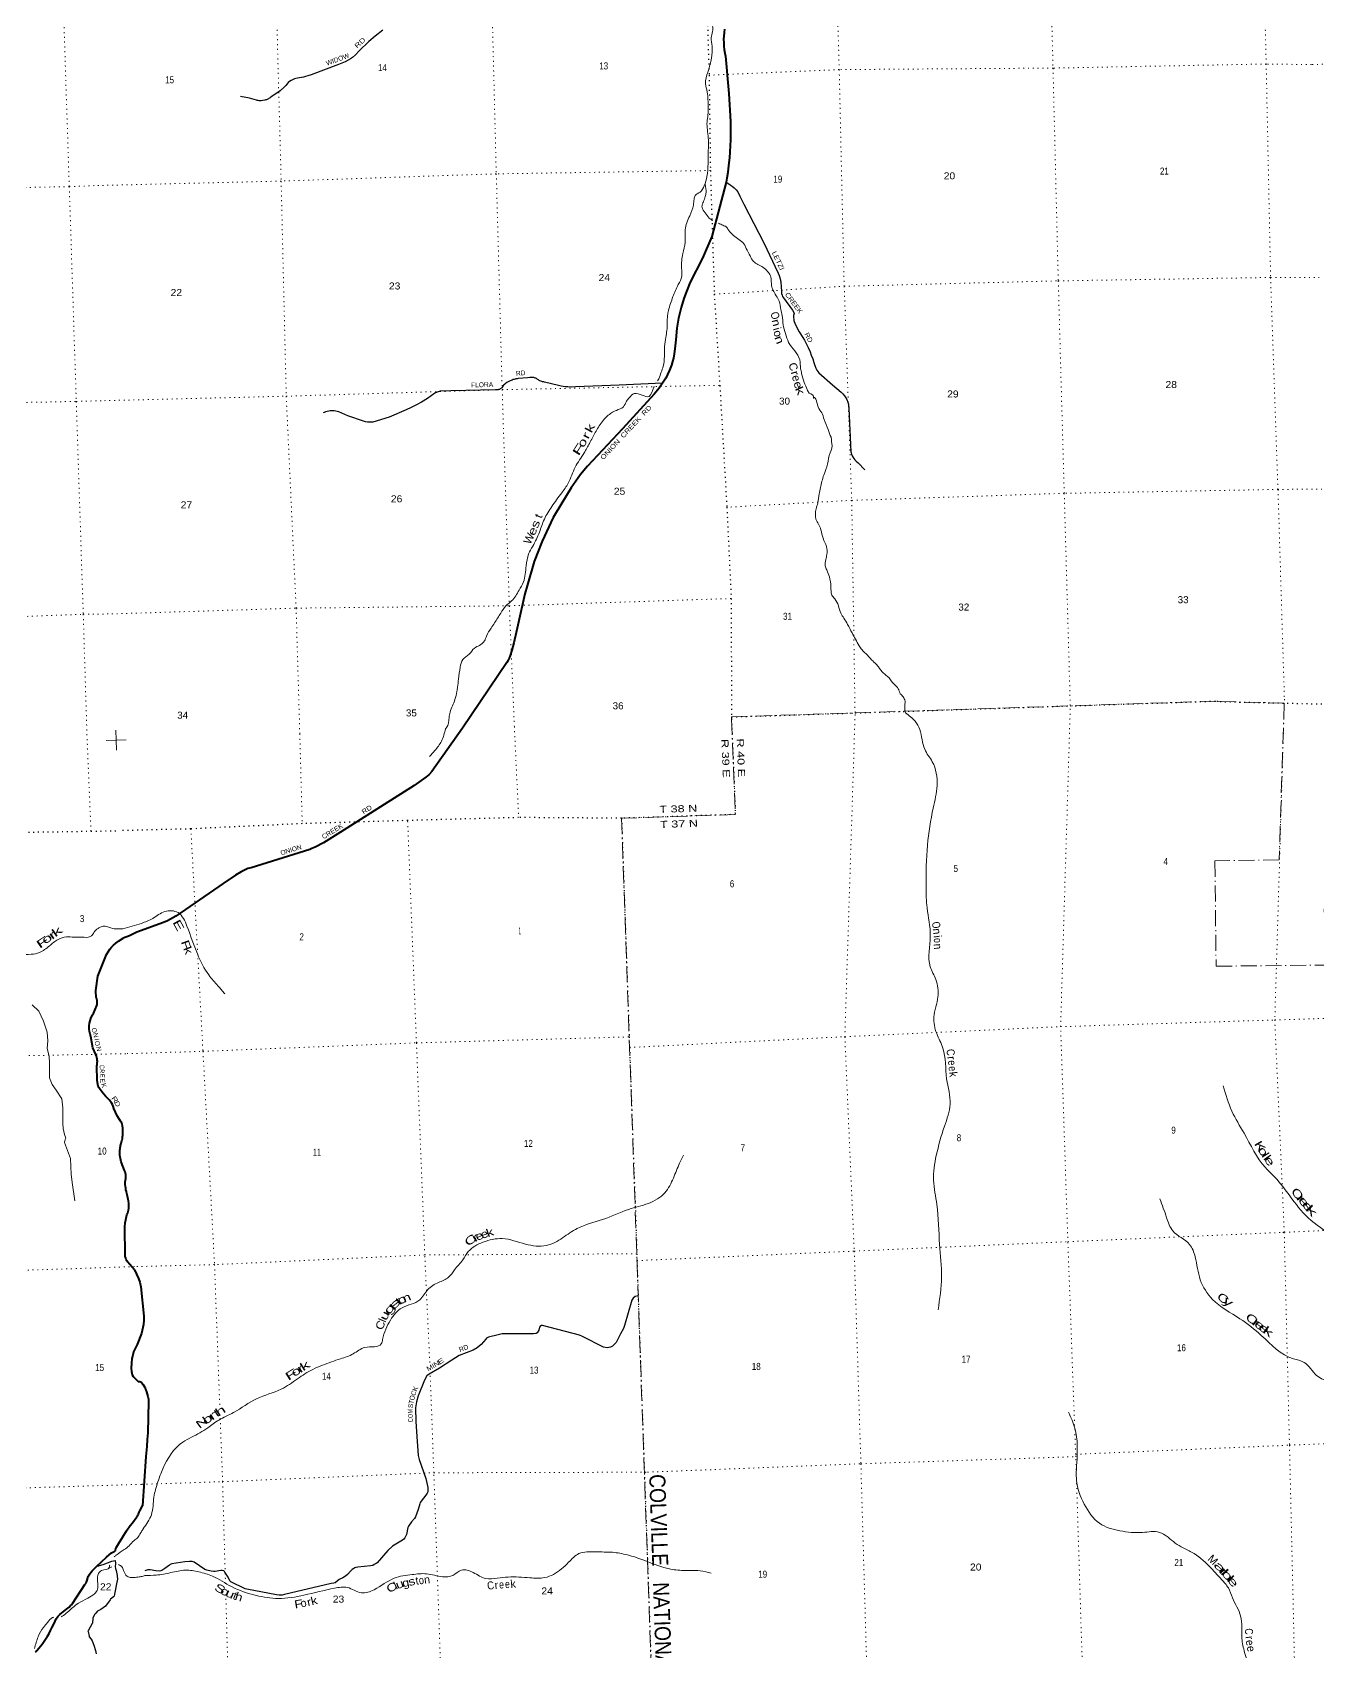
# Model space of a CAD drawing. Header units: feet. Extents: x 727543 to 978287, y 379550 to 572970.
# Drawn here: x 758929 to 791035, y 449790 to 490263 of the extents above; entities that cross this region are included whole.
import ezdxf
from ezdxf.enums import TextEntityAlignment as Align

# ---------------------------------------------------------------- set-up
doc = ezdxf.new("R2010")
doc.units = ezdxf.units.FT
doc.header["$LTSCALE"] = 80
doc.linetypes.add('DOT_DASHED', pattern=[7.7, 5, -1.2, 0.3, -1.2])
doc.linetypes.add('DOTTED', pattern=[1.5, 0.3, -1.2])
for name, color, linetype, lineweight in [('26', 7, 'Continuous', 40), ('29', 7, 'Continuous', 25), ('39', 7, 'Continuous', 13), ('4', 7, 'Continuous', 13), ('44', 7, 'DOT_DASHED', 13), ('6', 7, 'DOTTED', 25), ('7', 7, 'DOTTED', 13)]:
    doc.layers.add(name, color=color, linetype=linetype, lineweight=lineweight)
for name, color, linetype in [('27', 7, 'Continuous'), ('30', 7, 'Continuous'), ('41', 7, 'Continuous')]:
    doc.layers.add(name, color=color, linetype=linetype)

msp = doc.modelspace()

# ---------------------------------------------------------------- linework, layer by layer
at = {"layer": '26'}
for points in [[(776217.13, 490347.01), (776208.15, 490261.68), (776200.86, 490170.17), (776197.49, 490093.82), (776199.73, 489998.38), (776205.35, 489922.03), (776214.32, 489834.45), (776226.67, 489745.75), (776242.05, 489666.55), (776268.75, 489393.77), (776293.44, 489104.08), (776324.86, 488738.05), (776365.26, 488037.42), (776365.26, 487574.83), (776339.45, 487124.58), (776321.5, 486938.19), (776301.3, 486756.3), (776279.42, 486622.13), (776260, 486521.26)], [(776260, 486521.26), (775902.5, 485164.56), (775668.19, 484615.88), (775364.12, 484015.66), (775266.15, 483786.3), (775203.3, 483608.73), (775138.6, 483386.78), (775073.45, 483121.81), (775030.93, 482866.56), (775001.35, 482578.01), (774980.09, 482351.43), (774963.45, 482231.21), (774941.27, 482122.08), (774920.94, 482036.99), (774893.21, 481942.66), (774845.15, 481822.43), (774793.39, 481707.75), (774754.57, 481620.82), (774673.94, 481496.05)], [(774673.94, 481496.05), (774589.14, 481372.98), (774460.14, 481222.81), (773666.72, 480356.58), (772797.9, 479420.64), (772622.28, 479211.63), (772389.36, 478882.38), (772152.75, 478497.65), (771942.02, 478135.11), (771661.04, 477546.92), (771466.02, 477033.63), (771284.86, 476430.63), (771230.33, 476226.24), (771053.34, 475446.15), (770953.28, 475001.07), (770907.08, 474818.88), (770862.71, 474687.55), (770837.76, 474620.04), (770814.65, 474567.32), (770779.53, 474509.05), (769676.51, 472868.92)], [(769676.56, 472869), (768905.25, 471784.39), (768842.69, 471717.01), (768757.15, 471647.71), (768463.53, 471441.1), (766623.83, 470268.47), (766204.47, 470008.55), (765990.5, 469895.41), (765913.04, 469860.17), (765859.7, 469839.21), (764391.87, 469384.51), (764310.88, 469359.84), (764243.28, 469332.46), (764141.86, 469278.81), (764004.54, 469195.79), (763692.85, 468986.77), (762511.98, 468176.37), (762377.74, 468094.94), (762307.31, 468056.18), (762205.37, 468011.93), (761539.93, 467768.79), (761352.45, 467683.79), (761192.88, 467625.26)], [(760495.16, 465841.37), (760536.2, 465940.95), (760542.98, 465967.35), (760547.18, 466001.99), (760547.48, 466040.76), (760544.2, 466067.31), (760539.14, 466093.85), (760529.2, 466128.19), (760525.62, 466144), (760511.31, 466295.52), (760510.42, 466317), (760561.92, 466671.77), (760744.52, 467134.11), (760780.67, 467211.79), (760821.81, 467282.18), (760864.14, 467344.82), (760907.07, 467396.13), (760956.55, 467449.82), (761012, 467498.73), (761047.17, 467524.98), (761082.94, 467549.44), (761192.88, 467625.26)], [(761478.23, 459330.71), (761301.17, 459529.27), (761285.47, 459555.83), (761268.94, 459590.58), (761259.01, 459623.67), (761248.26, 459651.8), (761243.3, 459688.21), (761236.27, 460406.76), (761246.2, 460506.05), (761261.08, 460585.47), (761275.96, 460666.55), (761290.85, 460707.92), (761309.04, 460759.21), (761328.47, 460820.85), (761336.74, 460873.8), (761341.7, 460922.62), (761341.7, 460987.15), (761331.06, 461059.86), (761323.83, 461090.27), (761306.15, 461169.99), (761288.9, 461241.26), (761276.49, 461291.73), (761266.57, 461333.92), (761260.78, 461371.15), (761253.14, 461418.52), (761247.35, 461466.92), (761243.63, 461506.22), (761243.11, 461525.77), (761245.39, 461539.21), (761251.17, 461557.83), (761255.51, 461579.34), (761259.24, 461600.23), (761262.75, 461632.71), (761263.32, 461665.13), (761261.1, 461708.41), (761254.9, 461746.88), (761244.97, 461782.46), (761232.16, 461814.31), (761148.84, 462027.84), (761136.51, 462074.89), (761128.24, 462114.6), (761121.63, 462151.42), (761116.25, 462206.44), (761115.42, 462321.44), (761119.62, 462362.04), (761122.51, 462383.24), (761128.4, 462421.09), (761132.12, 462439.71), (761145.13, 462493.83), (761157.33, 462533.34), (761165.39, 462556.71), (761168.28, 462569.13), (761176.46, 462614.74), (761181.42, 462653.63), (761185.56, 462697.9), (761188.87, 462743), (761189.28, 462797.61), (761185.56, 462877.04), (761177.7, 462933.72), (761170.47, 462980.27), (761159.31, 463000.54), (761127.88, 463049.36), (761102.25, 463089.49), (761043.43, 463179.9), (760962.82, 463364.61), (760944.93, 463421.51), (760925.91, 463464.53), (760903.58, 463504.25), (760874.02, 463547.08), (760852.1, 463574.8), (760828.95, 463599.62), (760801.24, 463625.27), (760777.26, 463646.78), (760754.11, 463672.85), (760670.59, 463775.45), (760621.96, 463840.91), (760585.63, 463892.49), (760581.57, 463900.93), (760575.54, 463926.42), (760543.11, 464061.06), (760535.54, 464430.71), (760543.91, 464457.73), (760549.89, 464502.4), (760552.16, 464545.12), (760550.9, 464568.93), (760547.44, 464596.85), (760539.38, 464637.68), (760530.81, 464669.43), (760512.68, 464713.28), (760441.71, 464879.71), (760387.1, 465166.57), (760370.81, 465219.44), (760355.69, 465288), (760349.65, 465354.53), (760350.65, 465427.12), (760356.7, 465498.69), (760369.8, 465555.15), (760389.95, 465613.62), (760432.26, 465707.38), (760453.42, 465742.66), (760495.16, 465841.37)], [(761478.23, 459330.71), (761578.11, 459113.89), (761610.39, 459023.44), (761634.62, 458909.15), (761712.58, 458175.69), (761713.7, 458073.73), (761704.01, 457963.9), (761674.96, 457815.31), (761652.36, 457741.01), (761542.3, 457468.16)], [(761542.3, 457468.16), (761457.23, 457278.61), (761436.69, 457199.3), (761416.14, 457115.58), (761406.34, 456998.44), (761399.26, 456871.04), (761404.39, 456791), (761423.47, 456705.81), (761449.9, 456667.62), (761574.12, 456543.33)], [(761574.12, 456543.33), (761612.04, 456538.78), (761630.74, 456532.55), (761651.52, 456515.91), (761689.49, 456471.51), (761743.57, 456385.91), (761756.48, 456353.6), (761777.3, 456286.26), (761812.98, 456167.86), (761825.89, 456098.41), (761829.65, 456039.07), (761811.37, 455260.16), (761798.46, 455090.57), (761784.75, 454914.53), (761758.93, 454665.8), (761681.08, 453434.02)], [(760549.56, 451932.49), (760656.07, 452037.07), (760780.48, 452153.17), (760902.09, 452255.28), (760924.63, 452270.85), (760937.21, 452277.49), (760959.23, 452286.93), (760972.51, 452291.83), (760983.69, 452297.77), (760991.03, 452302.32), (760997.67, 452309.66), (761003.96, 452321.2), (761008.36, 452345.92), (761010.52, 452353.99), (761013.84, 452362.21), (761024.6, 452384.28), (761033.94, 452402.25), (761080.5, 452482.77), (761185, 452658.85), (761279.37, 452810.62), (761373.73, 452940.71), (761429.65, 453012.05), (761539.64, 453155.84), (761552.84, 453176.24), (761566.12, 453196.52), (761576.96, 453218.9), (761583.25, 453236.39), (761588.14, 453251.77), (761596.18, 453273.45), (761602.91, 453293.13), (761620.04, 453323.91), (761681.08, 453434.02)], [(759008.83, 449779.18), (759030.15, 449802.61), (759043.77, 449817.65), (759089.73, 449871.84), (759170.8, 449978.85), (759310.24, 450177.11), (759345.89, 450245.65), (759380.83, 450314.89), (759425.56, 450398.81), (759457.72, 450460.35), (759498.01, 450554.7), (759525.17, 450607.57), (759546.14, 450640.44), (759563.44, 450667.19), (759585.46, 450694.47), (759617.61, 450721.39), (759703.23, 450794.12), (759812.26, 450879.44), (759843.54, 450903.39), (759883.55, 450939.59), (759906.45, 450961.09), (759929.86, 450990.11), (760242.65, 451463.94), (760260.47, 451495.76), (760278.99, 451529.68), (760290.52, 451552.41), (760299.61, 451576.54), (760304.5, 451603.81), (760307.65, 451620.6), (760311.49, 451637.03), (760317.78, 451652.07), (760324.77, 451666.75), (760337.35, 451688.78), (760349.23, 451709.76), (760366.54, 451737.21), (760387.16, 451766.23), (760422.45, 451805.4), (760463.34, 451847.36), (760549.56, 451932.49)]]:
    msp.add_lwpolyline(points, dxfattribs=at)
at = {"layer": '29'}
for points in [[(767684.65, 490318.56), (767487.75, 490165.04), (767336.88, 490034.54), (767091.39, 489804.26), (767001.89, 489704.47), (766925.18, 489637.95), (766873.72, 489600.53), (766819.38, 489565.99), (766745.87, 489526.33), (766575.18, 489459.81), (765891.77, 489204.07), (765805.79, 489175.47), (765748.26, 489158.84), (765699.67, 489146.68), (765649.81, 489136.45), (765601.86, 489127.49), (765552, 489120.46), (765512.36, 489112.14), (765478.48, 489101.27), (765444.6, 489089.11), (765396.65, 489063.53), (765351.26, 489033.46), (765321.21, 489005.95), (765296.92, 488979.09), (765257.92, 488937.51), (765216.37, 488896.57), (765121.3, 488797.75), (764887.72, 488643.85), (764867.97, 488629.19), (764846.07, 488614.32), (764823.38, 488601.21), (764794.61, 488587.46), (764774.15, 488579.46), (764755.93, 488572.74), (764732.6, 488565.39), (764682.41, 488556.43), (764645.02, 488552.59), (764620.72, 488552.91), (764596.28, 488554.04), (764571.03, 488556.6), (764544.82, 488561.4), (764524.68, 488567.16), (764408.65, 488599.78), (764350.75, 488615.97), (764129.76, 488656.49)], [(776260, 486521.26), (776302.63, 486493.16), (776362.65, 486455.03), (776412.2, 486416.89), (776456.98, 486377.8), (776507.48, 486327.28), (776548.45, 486279.61), (776603.71, 486169.02), (776705.65, 485968.81), (777204.91, 485000.21), (777560.82, 484247.96), (777585.08, 484186.99), (777609.85, 484101.19), (777623.19, 484015.38), (777639.98, 483788.18), (777641.78, 483765.12), (777646.54, 483734.62), (777657.02, 483698.39), (777670.36, 483665.02), (777691.32, 483625.93), (777917.32, 483319.82), (777950.74, 483261.58), (777952.6, 483257.36), (777954.15, 483252.42), (777955.1, 483247.77), (777955.7, 483242.11), (777955.52, 483237.58), (777949.5, 483212.86), (777945.69, 483186.65), (777943.78, 483153.28), (777943.78, 483126.1), (777946.64, 483097.5), (777951.88, 483065.08), (777959.03, 483034.58), (777972.37, 482998.35), (777986.66, 482968.31), (778086.92, 482776.71), (778176.05, 482635.81), (778213.21, 482569.07), (778265.62, 482472.77), (778308.08, 482384.17), (778355.13, 482280.24), (778387.52, 482195.38), (778421.83, 482103.85), (778447.56, 482014.22), (778472.33, 481932.22), (778498.06, 481873.11), (778529.5, 481821.62), (778578.59, 481756.3), (778920.67, 481452.15), (779132.46, 481271.23), (779174.38, 481230.7), (779218.22, 481181.12), (779251.57, 481130.59), (779274.91, 481084.82), (779298.74, 481020.46), (779314.46, 480961.35), (779318.96, 480930.59), (779322.25, 480892.42), (779323.12, 480860.15), (779376.54, 479779.81), (779381.9, 479750.61), (779393, 479717.29), (779409.65, 479677.04), (779429.07, 479638.87), (779449.87, 479608.33), (779477.62, 479575.71), (779510.91, 479542.4), (779556.69, 479502.15), (779724.24, 479330.93)], [(774673.94, 481496.05), (773583.35, 481440.69), (772494.91, 481401.52), (772386.59, 481397.02), (772303.54, 481400.36), (772242.45, 481405.14), (772190.9, 481411.83), (772140.79, 481420.9), (772070.63, 481436.66), (771722.86, 481521.12), (771701.52, 481524.37), (771676.15, 481530.03), (771652.12, 481537.02), (771628.9, 481545.79), (771604.5, 481556.72), (771592.87, 481562.88), (771579.27, 481570.52), (771568.17, 481577.81), (771551.47, 481589.75), (771541.33, 481597.75), (771534.29, 481602.64), (771519.25, 481610.52), (771505.41, 481616.73), (771487.51, 481623.42), (771470.09, 481629.15), (771453.63, 481632.97), (771440.5, 481635.84), (771422.36, 481638.22), (771404.47, 481639.9), (771385.85, 481640.14), (771354.42, 481638.53), (771296.07, 481631.13), (771065.06, 481609.16), (771036.07, 481605.46), (771008.86, 481600.92), (770985.71, 481595.67), (770960.65, 481589.7), (770935.84, 481582.29), (770911.02, 481573.46), (770864.96, 481554.83), (770818.19, 481531.2), (770780.96, 481508.27), (770741.34, 481480.09), (770721.3, 481463.86), (770701.73, 481440.93), (770656.54, 481380.53), (770643.38, 481367.51), (770631.45, 481358.43), (770617.13, 481349.12), (770596.84, 481339.57), (770572.98, 481332.88), (770553.17, 481330.97), (770494.71, 481331.45), (769379.06, 481300.63), (769113.88, 481293.16), (769040.42, 481273.9), (768984.58, 481241.9), (768894.37, 481176.48), (768796.04, 481111.04), (768651.9, 481021.25), (768523.98, 480949.62), (768395.11, 480884.66), (768264.33, 480828.31), (767841.26, 480642.02), (767435.28, 480523.45), (767412.36, 480522.18), (767374.18, 480519.31), (767339.81, 480518.36), (767296.85, 480522.18), (767252.94, 480527.91), (767199.49, 480541.28), (766810.13, 480676.03), (766579.95, 480777.07), (766540.34, 480789.15), (766505.97, 480795.83), (766465.88, 480801.56), (766421.02, 480802.52), (766369.47, 480802.52), (766336.06, 480796.79), (766291.19, 480789.15), (766248.23, 480775.77), (766218.64, 480765.27), (766194.44, 480753.94)], [(774063.58, 458678.53), (773985.7, 458663.19), (773939.68, 458627.92), (773906.49, 458573.11), (773721.36, 457942.82), (773692.66, 457869.35), (773616.45, 457736.43), (773509.53, 457519.9), (773461.6, 457465.38), (773424.35, 457426.14), (773371.45, 457397.12), (773288.07, 457383.53), (773193.72, 457400.28), (772674.79, 457664.79), (772592.7, 457698.39), (771670.94, 457941.46), (771639.88, 457941.79), (771618.58, 457933.27), (771597.96, 457898.15), (771576.8, 457820.45), (771536.78, 457760.22), (771512.11, 457737.24), (771451.01, 457734.61), (770736.99, 457732.98), (770668.12, 457730.26), (770566.64, 457709.54), (770319.62, 457645.61), (770272.77, 457624.3), (770255.36, 457602.85), (770137.68, 457464.74), (770042.79, 457381.39), (769937.3, 457325.41), (769589.42, 457190.42), (769406.3, 457074.02), (769095.37, 456871.7), (768844.69, 456728.38), (768786.42, 456680.36), (768723.45, 456577.99), (768567.4, 456183.5), (768526.62, 456032.6), (768500.48, 455883.52), (768507.76, 455543.97), (768528.64, 455166.51), (768569.21, 454692.32), (768591.55, 454592.47), (768757.62, 454115.51), (768804.87, 453888.78), (768809.84, 453810.17), (768805.58, 453782.47), (768788.55, 453747.3), (768755.9, 453696.71), (768698.66, 453621.38)], [(768698.66, 453621.38), (768619.66, 453517.41), (768605.42, 453487.34), (768568.04, 453341.43), (768500.62, 453156.73), (768473.39, 453113.38), (768398.5, 453033.39), (768324.04, 452925.29), (768311.55, 452896.04), (768273.78, 452714.97), (768260.45, 452682.96), (768230.63, 452636.08), (768205.08, 452604.12), (768176.32, 452575.62), (767927.97, 452424.3), (767805.07, 452316.33), (767538.57, 452010.56), (767513.01, 451988.31), (767470.42, 451964.87), (767429.97, 451945.69), (767372.16, 451931.22), (767056.66, 451896.62), (767012.59, 451888.16), (766984.91, 451879.64), (766955.1, 451866.85), (766918.9, 451843.41), (766884.45, 451810.99), (766797.26, 451718.57), (766748.54, 451677.21), (766681.38, 451637.17), (766590.28, 451593.15), (766494.63, 451510.51), (766456.81, 451498.22), (766390.56, 451488.23), (765224.73, 451214.02), (765166.36, 451204.16), (765096.09, 451204.16), (765022.98, 451212.19), (764283.07, 451347.08), (764242.19, 451362.9), (763886.06, 451537.87), (763863.15, 451561.06), (763823.26, 451646.67), (763737.34, 451778.83), (763731.12, 451792.25), (763707.69, 451809.3), (763673.62, 451819.95), (763632.99, 451815.21), (763498.53, 451795.78), (763454.29, 451794.38), (763396.79, 451800.77), (763290.32, 451824.21), (763238.38, 451842.24), (762966.65, 452025.57), (762943.22, 452035.16), (762919.79, 452040.48), (762855.91, 452044.74), (762736.27, 452037.01), (762412.99, 451980.82), (762374.66, 451964.85), (762350.22, 451949.08), (762238.37, 451867.83), (762163.85, 451813.56), (762140.42, 451806.09), (762099.62, 451803.74), (762008.46, 451812.31), (761874.52, 451831.34), (761812.49, 451831.66), (761737.06, 451806.74)], [(760549.56, 451932.49), (760588.67, 451934.58), (760592.59, 451935.21), (760603.21, 451938.12), (760699.48, 451967.96), (760912.28, 452051.48), (760992.68, 452068.01), (760995.33, 452068.07), (760996.98, 452067.69), (760998.12, 452066.94), (760998.94, 452065.92), (761007.75, 451988.46), (761007.83, 451986.71), (761007.61, 451984.95), (761007.36, 451983.56), (761006.14, 451978.05), (760994.06, 451924.08), (760994.57, 451914.93), (761007.22, 451866.83), (761021.27, 451817.39), (761048.94, 451689.14), (761051.28, 451586.13), (761049.92, 451570.71), (760983.39, 451226.43), (760971.41, 451178.98), (760954.86, 451158.11), (760882.5, 451099.82), (760867.78, 451084.48), (760754.33, 450928.63), (760641.97, 450843.6), (760558.41, 450798.25), (760544.91, 450788.43), (760512.41, 450754.07), (760491.56, 450726.46), (760444.96, 450647.92), (760439.59, 450628.44), (760427.33, 450503.57), (760421.81, 450489.46), (760318.79, 450311.52), (760316.1, 450304.55), (760316.26, 450302.41), (760318.71, 450289.21), (760344.01, 450174.16), (760349.53, 450162.5), (760393.37, 450101.13), (760420.05, 450062.78), (760465.64, 449946.85), (760505.91, 449820.4), (760520.63, 449736.94)]]:
    msp.add_lwpolyline(points, dxfattribs=at)
at = {"layer": '39'}
msp.add_line((760830.32, 451868.12), (760915.78, 451907.01), dxfattribs=at)
msp.add_lwpolyline([(758923.87, 465956.87), (759086.07, 465795.45), (759204.31, 465545.95), (759298.89, 465275.61), (759313.24, 465055.69), (759300.41, 464867.38), (759350.35, 464674.68), (759355.46, 464494.93), (759352.22, 464325.07), (759355.77, 464129.11), (759421.12, 463963.1), (759520.15, 463820.21), (759665.74, 463603.77), (759692.37, 463378.11), (759685.76, 463113.17), (759687.31, 462987.9), (759696.93, 462862.84), (759731.53, 462712.17), (759762.38, 462622.04), (759747.03, 462593.34), (759729.14, 462512.02), (759881.92, 462113.87), (759901.26, 461718.24), (759926.79, 461460.21), (759983.06, 461116.09), (759992.92, 461053.7)], dxfattribs=at)
for points in [[(775755.3, 492705.63), (775860.29, 492591.6), (775951.74, 492543.71), (776043.59, 492331.78), (775974.33, 492263.35), (775965.05, 492090.71), (775941.24, 491925.41), (775905.85, 491749.38), (775887.22, 491562.07), (775842.14, 491338.94), (775904.56, 491226.75), (775911.7, 491010.4), (775875.38, 490735.08), (775873.51, 490536.49), (775921.51, 490429.62), (775888.56, 490128.14), (775907.49, 489918.48), (775894.81, 489616.03), (775860.29, 489462.32), (775801.43, 489270.89), (775745.56, 488982.39), (775784.87, 488769.75), (775810.24, 488396.37), (775806.36, 488197.67), (775782.96, 488024.29), (775813.73, 487624.86), (775810.41, 487219.61), (775806.7, 486978.39), (775778.62, 486660.96), (775711.87, 486426.58), (775606.66, 486271.21), (775483.88, 486181.77), (775457.9, 486097.37), (775443.55, 485944.71), (775350.13, 485678.56), (775236.79, 485328.33), (775234.51, 485020.35), (775180.56, 484733.98), (775144.8, 484369.56), (775151.21, 484167.35), (775064.95, 483958.29), (774930.84, 483657.61), (774819.52, 483307.48), (774795.53, 483184.7), (774789.32, 482991.96), (774754.94, 482639.77), (774722.06, 482415.26), (774689.16, 481917.32), (774638.29, 481766.81), (774575.95, 481603.55), (774548.78, 481550.98)], [(775734.15, 486465.3), (775756.74, 486262.83), (775737.55, 486164.61), (775691.9, 486030.58), (775670.62, 485972.76), (775656.96, 485884.95), (775732.63, 485751.17), (775838.46, 485620.99), (775929.06, 485557.89)], [(776067.7, 485493.88), (776125.45, 485467.84), (776231.13, 485418.67), (776243.44, 485415.26), (776305.58, 485347.61), (776411.41, 485217.43), (776546.44, 485109.02), (776672.88, 485010.29), (776763.4, 484863.1), (776856.01, 484675.52), (776941.98, 484538.22), (777178.03, 484392.55), (777294.6, 484289.26), (777349.2, 484211.09), (777385.06, 484065.1), (777396.4, 483923.91), (777429.86, 483824.39), (777510.09, 483680.71), (777585.97, 483542.89), (777622.95, 483336.2), (777658.91, 483188.2), (777685.04, 482956.64), (777745.04, 482734.94), (777821.17, 482514.09), (777971.71, 482301.17), (778098.47, 482078.91), (778119.94, 481859.26), (778146.38, 481739.11), (778210.82, 481509.55), (778284.45, 481337.18), (778337.55, 481248.8), (778445.39, 481118.72), (778443.69, 481112.56), (778445.5, 481116.7), (778552.75, 480919.75), (778646.23, 480754.49), (778709.56, 480585.64), (778811.57, 480333.73), (778880.08, 480142.86), (778884.74, 480130.95), (778894.31, 480024.1), (778907.6, 479923.52), (778855.66, 479754.73), (778791.41, 479471.87), (778700.42, 479197.74), (778613.54, 478883.32), (778585.28, 478725.89), (778548.36, 478501.17), (778507.58, 478351.19), (778504.5, 478097.85), (778565.74, 477969.39), (778625.39, 477832.75), (778681.04, 477616.91), (778766.31, 477414.76), (778774.84, 477210.64), (778752.88, 477087.97), (778736.92, 476927.13), (778772.5, 476825.68), (778838.06, 476652.89), (778877.12, 476405.8), (778904.02, 476198.59), (778971.45, 476106.91), (779063.43, 475931.44), (779123.67, 475744.19), (779200.84, 475620.62), (779293.8, 475465.46), (779405.92, 475252.56), (779490.81, 475096.98), (779582.27, 474931.61), (779648, 474833.77), (779792.66, 474695.48), (779929.99, 474542.63), (779987.27, 474490.94), (780062.35, 474407.76), (780190.11, 474244.29), (780284.84, 474172.26), (780450.69, 473976.34), (780559.92, 473858.49), (780610.87, 473733.54), (780649.36, 473693.02), (780681.6, 473656.21), (780733.73, 473547.53)], [(774464.77, 481409.08), (774455.41, 481392.7), (774335.33, 481163.2), (773966.15, 481233.5), (773840.07, 481129.71), (773771.54, 481047.14), (773692.12, 480901.22), (773516.59, 480815.1), (773291.55, 480669.69), (773159.38, 480527.09), (772991.02, 480263.11), (772847.39, 479990.29), (772714.08, 479752.44), (772487.79, 479396.32), (772314.44, 478994.34), (772150.98, 478752.9), (771901.78, 478409.76), (771717.88, 478094.33), (771595.01, 477771.96), (771429.12, 477421.01), (771326, 477225.24), (771264.5, 476928.35), (771194.31, 476525.68), (771087.68, 476319.6), (770899.36, 476050.53), (770757.98, 475929.73), (770628, 475744.72), (770476.44, 475507.94), (770386.42, 475371.59), (770273.31, 475173.28), (770223, 475051.15), (770095.22, 474941.19), (769969.37, 474871.84), (769837.73, 474719.15), (769680.84, 474585.39), (769615.72, 474397.68), (769574.81, 474093.76), (769548.43, 473899.97), (769535.91, 473789.94), (769485.85, 473584.79), (769362.35, 473274.54), (769338.99, 473139.64)], [(780733.73, 473547.53), (780724.42, 473453.88), (780723.83, 473387.01), (780725.47, 473316.2), (780741.69, 473257.04)], [(769338.99, 473139.64), (769277.22, 472887.29), (769248.12, 472855.44)], [(780741.69, 473257.04), (780978.28, 473045.96), (781097.63, 472837.05), (781219.31, 472342.9), (781410.37, 472032.92), (781528.9, 471439.54), (781434.33, 470874.22), (781289.68, 469949.26), (781253.63, 468906.13), (781279.25, 468378.78), (781360.41, 467681.09), (781358.93, 466906.07), (781497.59, 466590.49), (781550.83, 466155.02), (781448.42, 465650.16), (781519.12, 465239.49), (781675.37, 464875.87), (781768.71, 464107.72), (781856.1, 463472.94), (781714.6, 462922.41), (781509.71, 462189.91), (781440.99, 461570.73), (781523.51, 460964.13), (781591.19, 459968.6), (781641.4, 459154.65), (781554.38, 458332.58)], [(769248.13, 472855.45), (769150.18, 472548.86), (768981.29, 472311.15), (768850.18, 472163.59)], [(761184.26, 467853.2), (761650.48, 467991.88), (761935.87, 468117.72), (762236.18, 468286.49), (762566.43, 468261.91), (762790.81, 467918.52), (763051.68, 467228.19), (763334, 466702.4), (763564.32, 466432.03), (763734.06, 466228.66)], [(757892.52, 467231.36), (758247.02, 467232.41), (758582.83, 467219.11), (758900.06, 467219.46), (759104.92, 467263.31), (759354.79, 467429.62), (759572.52, 467589.02), (759778.82, 467653.12), (759970.93, 467648.12), (760156.86, 467647), (760404.47, 467679.86), (760466.72, 467764.38), (760570.92, 467866.19), (760644.53, 467906.55), (760743.13, 467921.3), (760810.27, 467904.89), (760971.22, 467858.64), (761110.83, 467852.25), (761184.26, 467853.2)], [(788679.86, 463928.6), (788896.59, 463295.63), (789197.74, 462748.14), (789730.46, 461887.83), (789972.19, 461642.08), (790341.6, 461179.58), (790802.49, 460630.76), (791440, 460194.43), (791602.31, 460106.17), (791801.92, 459849.06), (791920.8, 459587.52), (791953.45, 459549.9)], [(761699.58, 452867.35), (761901.03, 453212.17), (761965, 453649.11), (762064.92, 454032.48), (762188.78, 454357.89), (762684.65, 455026.18), (762903.45, 455148.02), (763308.96, 455382.64), (763586.28, 455577.04), (763956.74, 455766.1), (764530.85, 456110.95), (765146.49, 456349.8), (765553.37, 456606.72), (765930.49, 456844.55), (766176.08, 456948.97), (766626.27, 457108.03), (766944.04, 457232.8), (767236.57, 457391.23), (767644.16, 457486.3), (767677.37, 457594.53), (767871.45, 458075.8), (768165.63, 458384), (768604.59, 458581.17), (768807.23, 458840.12), (769074.98, 459016.02), (769325.8, 459148.92), (769474.08, 459331.39), (769678.91, 459584.33), (769818.46, 459788.8), (770185.6, 460022.28), (770668.11, 460113.51), (771244.24, 459976.84), (771770.96, 459939.88), (772173.62, 460133.95), (772540.76, 460367.44), (773171.07, 460588.51), (773822.65, 460842.58), (774317.58, 460992.86), (774730.22, 461260.07), (774941.83, 461626.52), (775098.6, 462001.46), (775195.85, 462200.63)], [(787096.92, 461109.48), (787264.52, 460634.91), (787417.73, 460305.6), (787838.05, 459968.03), (787976.53, 459658.52), (788104.56, 459085.65), (788412.18, 458592.98), (789093.54, 458109.39), (789629.4, 457692.3), (790430.94, 457109.09), (790698.4, 457019.91), (791011.36, 456689.27), (791575.44, 456481.43), (791905.28, 456333.4), (792072.03, 456229.64)], [(787276.1, 452668), (787083.31, 452770.56), (786664.9, 452768.25), (786097.61, 452810.08), (785584.68, 452997.18), (785206.73, 453475.62), (785013.28, 454072.85), (785018.8, 454504), (784973.11, 455370.69), (784811.69, 455772.6)], [(760971.23, 452155.59), (761020.83, 452200.11), (761225.01, 452338.93), (761343.57, 452433.04), (761465.19, 452561.58), (761563.96, 452641.01), (761629.57, 452749.88), (761677.98, 452823.92), (761700.26, 452868.71)], [(787253.63, 452684.57), (787625.59, 452410.32), (787888.29, 452276.48), (788329.28, 451923.35), (788636.31, 451588.49), (788806.1, 451383.1), (788910.48, 451133.27), (789111.82, 450679.94), (789144.44, 450120.42), (789211.4, 449768.31), (789358.74, 449157.57), (789275.76, 448335.62), (789313.55, 448081.79), (789569.95, 447955.86), (789886.18, 447789.22), (790173.42, 447577.2), (790574.31, 447487.94), (790866.89, 447300.36), (790861.08, 446948.11), (790768.11, 446397), (790695.58, 446044.8), (790735.03, 446009.55), (790728.49, 445750.35), (790856.88, 445165.35), (790972.32, 444401.91), (790987.9, 443916.85)], [(761740.68, 451688.32), (762020.22, 451702.2), (762384.33, 451763.6), (762750.46, 451825.06), (763083.26, 451782.34), (763432.17, 451673.33), (763904.76, 451414.21), (764517.67, 451195.68), (765071.89, 451117.04), (765712.3, 451200.82), (766479.44, 451375.36), (766794.3, 451392.81), (767147.95, 451259.66), (767465.13, 451335.85), (767964.09, 451623.84), (768416.31, 451714.16), (768773.53, 451734.89), (769175.95, 451661.87), (769429.69, 451695.71), (769650.21, 451827.71), (769941.07, 451767.56), (770256.88, 451615.07), (770541.68, 451623.53), (770813.71, 451653.87), (771356.1, 451633.56), (771729.96, 451638.6), (771945.9, 451719.88), (772325.16, 452022.52), (772579.6, 452238.49), (773000.86, 452281.36), (773417.61, 452271.48), (773791.46, 452207.72), (774201.74, 452074.23), (774773.66, 451874.71), (775147.27, 451819.04), (775608.52, 451808.46), (775887.14, 451751.99)], [(759647.75, 450659.79), (759675, 450674.09), (759803.39, 450774.93), (760079.11, 450996.74), (760309.88, 451124.14), (760480.47, 451235.8), (760556.12, 451346.95), (760556.48, 451547.05), (760581.19, 451743.76), (760657.93, 451816.54), (760849.87, 451888.35), (760854.72, 451930.92), (760861.22, 451951.49)], [(761080.62, 451963.86), (761164.51, 451908.84), (761201.42, 451818.87), (761235.68, 451751.06), (761277.9, 451687.51), (761368.06, 451643.42), (761457.08, 451639.72), (761600.03, 451657.67), (761698.57, 451674.44), (761740.68, 451688.32)], [(758979.08, 449864.03), (759074.36, 450161.56), (759203.15, 450393.37), (759308.67, 450519.47), (759432.55, 450639.99), (759465.54, 450649.04)]]:
    msp.add_spline(points, degree=3, dxfattribs=at)
at = {"layer": '4'}
for p, q in [((761014.01, 472819.37), (761031.55, 472319.67)), ((761014.01, 472819.37), (761031.55, 472319.67)), ((761014.01, 472819.37), (761031.55, 472319.67)), ((761272.63, 472578.29), (760772.94, 472560.75)), ((761272.63, 472578.29), (760772.94, 472560.75)), ((761272.63, 472578.29), (760772.94, 472560.75))]:
    msp.add_line(p, q, dxfattribs=at)
at = {"layer": '44'}
for points in [[(776396.14, 473103.75), (776392.27, 473151.97), (788518.3, 473548.94), (788598.79, 473535.4)], [(788598.79, 473535.4), (790201.34, 473498.68), (790075.66, 469582.19), (788470.54, 469553.16), (788499.55, 466921.68), (791228.78, 466948.89), (791202.5, 468359.23), (791638.63, 468371.62)], [(776396.14, 473103.75), (776491.17, 470713.41), (773647.32, 470620.1), (775139.84, 427803.17), (779472.73, 427917.41), (779371.69, 430573.93), (783455.17, 430728.14), (783552.42, 428074.29), (784876.47, 428126.52), (784938.68, 427340.92)]]:
    msp.add_lwpolyline(points, dxfattribs=at)
at = {"layer": '6'}
msp.add_line((788598.79, 473535.4), (791457, 473468.66), dxfattribs=at)
for points in [[(773113.09, 519067.75), (773938.01, 514400.34), (773996.63, 514048.95), (774978.83, 508782.14), (774974.02, 508677.86), (775029.12, 505930.21), (775275.67, 503273.57), (775386.2, 499923.21), (775437.09, 497608.78), (775605.71, 494542.98), (775743.02, 492121.66), (775833.95, 489189.54), (775866, 486809.32), (775963.16, 483717.52), (776101.54, 481431.96), (776276.87, 478392.84), (776386.7, 476111.87), (776392.36, 473103.6)], [(776392.27, 473151.97), (779485.46, 473251.71), (784858.83, 473428.33), (788518.3, 473548.94), (788598.79, 473535.4)], [(776392.36, 473103.6), (776491.17, 470713.41), (773647.32, 470620.1), (771076.39, 470637.3), (768302.88, 470563), (765668.97, 470484.74), (762887.02, 470353.53), (761100.57, 470308.72)], [(730656.19, 469635.41), (730744.94, 469636.48), (736013.09, 469733.48), (741653.59, 469821.5), (747102.97, 469982.56), (752259.88, 470176.1), (755003.91, 470205.86), (757638.37, 470245.28), (758708.71, 470271.03), (760391.46, 470296.98), (761100.57, 470308.72)], [(773647.32, 470620.1), (773835.33, 465154.48), (773846.21, 464889.64), (774029.93, 459733.69), (774031.14, 459561.97), (774216.07, 454271.8), (774404.62, 448942.93), (774410.66, 448724.04), (774585.92, 443685.41), (774590.75, 443517.32), (774770.87, 438352), (774953.37, 433164.61), (774955.78, 433078.75), (775141.77, 427826.85), (775134.34, 427735.57), (775104.26, 426998.87)]]:
    msp.add_lwpolyline(points, dxfattribs=at)
at = {"layer": '7'}
for p, q in [((765608.79, 472727.74), (765668.97, 470484.74)), ((770968.57, 472913.91), (771076.39, 470637.3)), ((760391.46, 470296.98), (760297.7, 472544.24)), ((763741.31, 451871.75), (763754.12, 451418.83))]:
    msp.add_line(p, q, dxfattribs=at)
for points in [[(769431.81, 518939.13), (769591.65, 513861.76), (769755.66, 508498.9), (769941.93, 503096.68), (770133.15, 497403.07), (770382.53, 492070.99), (770517.26, 486726.85), (770664.69, 481332.74), (770842.89, 475930.11), (770968.57, 472913.91)], [(764105.34, 518278.68), (764275.43, 513697.95), (764447.3, 508339.54), (764653.04, 502991.01), (764826.67, 497207.36), (764996.34, 492008.85), (765143.29, 486545.85), (765269.6, 481168.86), (765517.21, 475871.12), (765608.79, 472727.74)], [(759042.91, 510101.48), (759110.58, 508212.21), (759293.33, 502826.23), (759473.51, 497102.27), (759672.6, 491830.16), (759850.54, 486407.6), (760024.58, 481039.54), (760199.05, 475718.03), (760297.25, 472544.58)], [(789260.74, 504507.21), (789416.77, 499619.05), (789612.52, 494886.58), (789750.91, 489471.74), (789860.92, 484136.44), (790045.79, 478839.48), (790206.15, 473592.68)], [(783939.7, 504045.41), (784120.12, 500125.5), (784291.54, 494736.69), (784425.4, 489370.23), (784556.76, 484052.25), (784705.96, 478741.27), (784857.21, 473402.31)], [(778794.84, 499217.82), (778932.37, 494621.27), (779084.45, 489332.73), (779208.72, 483917.15), (779396.41, 478565.65), (779481.07, 473212.19)], [(805507.81, 489920.57), (800291.68, 489730.36), (795003.96, 489561.99), (790884.91, 489458.26)], [(790884.91, 489458.26), (789750.91, 489471.74), (784425.4, 489370.23), (779084.45, 489332.73), (775836.84, 489192.01)], [(775866, 486809.32), (770517.26, 486726.85), (765143.29, 486545.85), (760545.79, 486434.86)], [(741262.18, 485934.14), (749175.48, 486152), (754548.71, 486301.25), (759850.54, 486407.6), (760545.79, 486434.86)], [(775963.16, 483717.52), (779208.72, 483917.15), (784556.76, 484052.25), (789860.92, 484136.44), (791075.24, 484138.75)], [(760730.8, 481057.18), (765269.6, 481168.86), (770664.69, 481332.74), (776101.54, 481440.96)], [(741527.07, 480573.22), (749335.86, 480827.98), (754702.74, 480926.44), (760024.58, 481039.54), (760730.8, 481057.18)], [(791264.62, 478845.67), (790045.79, 478839.48), (784705.96, 478741.27), (779396.41, 478565.65), (776276.87, 478392.84)], [(760914.18, 475726.73), (765517.21, 475871.12), (770842.89, 475930.11), (776386.7, 476111.87)], [(741690.37, 475240.45), (749497.77, 475459.51), (754841.7, 475518.73), (760199.05, 475718.03), (760914.18, 475726.73)], [(790206.15, 473592.68), (789965.66, 465577.44), (790202.6, 460268.95), (790332.71, 454949.2), (790455.82, 449592.82), (790557.89, 444389.85), (790753.89, 438972.65)], [(779481.07, 473212.19), (779224.91, 465159.19), (779459.28, 459800.04), (779625.64, 454485.41), (779778.87, 449135.99), (779947.95, 443865.96), (780089.65, 438564.77)], [(785457.75, 438748.53), (785289.79, 444117.74), (785148.56, 449333.97), (785158.24, 449417.22), (784993.97, 454661.09), (784990.17, 454721.68), (784798.33, 460009.25), (784615.28, 465410.39), (784857.21, 473402.31)], [(762887.02, 470353.53), (763189.96, 464794.08), (763478.1, 459462.83), (763609.96, 455920.67)], [(768855.59, 457013.17), (768731.3, 459703.89), (768522.88, 465005.13), (768302.88, 470563)], [(773846.24, 464889.03), (779226.93, 465159.25), (784615.28, 465410.39), (789965.66, 465577.44), (791737.32, 465634.06)], [(761292.29, 464735.62), (763189.96, 464794.08), (768522.88, 465005.13), (773835.32, 465154.87)], [(730839.16, 464094.86), (731101.27, 464104.64), (736549.03, 464304.05), (741871.92, 464492.27), (747313.11, 464608.51), (752439.72, 464515.69), (757879.45, 464666.25), (761292.29, 464735.62)], [(774031.14, 459562.55), (779459.28, 459800.04), (784799.57, 460035.59), (790163.89, 460268.56), (790202.6, 460268.95), (791926.39, 460349.69)], [(761475.43, 459412.14), (758129.6, 459301.92), (753351.08, 459141.13)], [(774029.93, 459733.77), (768731.3, 459703.89), (763478.1, 459462.83), (761475.43, 459412.14)], [(769492.85, 437926.19), (769261.85, 443376.49), (769145.16, 448789.72), (768958.07, 454259.53), (768864.95, 456761.71)], [(763621.12, 455620.71), (763680.04, 454037.98), (763741.31, 451871.75)], [(784990.17, 454721.68), (790332.71, 454949.2), (792116.99, 455022.42)], [(761662.6, 453971.23), (763680.04, 454037.98), (768958.07, 454259.53), (774298.78, 454274.54), (779625.64, 454485.41), (784993.97, 454661.09)], [(731201.96, 453108.88), (731607.53, 453093.15), (736960.6, 453094.56), (742276.55, 453446.28), (747633.14, 453555), (752933.28, 453707.91), (758388.64, 453871.24), (761662.6, 453971.23)], [(763762.82, 451111.36), (763833.86, 448599.55), (763922.52, 443177.39), (764204.48, 437781.21), (764393.64, 432653.42), (764532.55, 427378.44), (764548.15, 426632.27)]]:
    msp.add_lwpolyline(points, dxfattribs=at)

# ---------------------------------------------------------------- texts
at = {"layer": '27'}
for s, rotation, width, p in [('ONION  CREEK  RD', 47.13, 1.2, (773192.99, 479566.98)), ('RD', 32.514, 1.15, (767202.45, 470715.61)), ('CREEK', 31.791, 1.05, (766205.01, 470090.7)), ('ONION', 17.212, 0.95, (765146.93, 469691.69))]:
    msp.add_text(s, height=120, rotation=rotation, dxfattribs=dict(at, width=width)).set_placement(p)
for s, rotation, width, p in [('O', 287.125, 0.95, (760420.16, 465303.26)), ('N', 280.779, 0.85, (760452.91, 465185.65)), ('O', 283.095, 0.85, (760492.29, 464978.77)), ('N', 282.463, 0.85, (760534.38, 464844.64)), ('C', 271.173, 0.65, (760608.01, 464404.97)), ('R', 266.173, 0.7, (760609.49, 464299.32)), ('E', 268.543, 0.7, (760614.14, 464184.85)), ('E', 278.309, 0.85, (760624.1, 464050.18)), ('R', 304.612, 1.35, (760940.32, 463558.64)), ('D', 297.454, 1.2, (761000.43, 463452.71))]:
    msp.add_text(s, height=120, rotation=rotation, dxfattribs=dict(at, width=width)).set_placement(p, align=Align.CENTER)
for s, rotation, p in [('I', 280.779, (760479.21, 465078.79)), ('K', 286.609, (760659.4, 463922.76))]:
    msp.add_text(s, height=120, rotation=rotation, dxfattribs=at).set_placement(p, align=Align.CENTER)
at = {"layer": '30'}
for s, rotation, width, p in [('WIDOW', 20.516, 0.9, (766291.27, 489428.31)), ('RD', 43.169, 1.3, (767043.5, 489855.31)), ('LETZI', 295.32, 1.15, (777396.91, 484758.07)), ('CREEK', 306.438, 1.1, (777721.85, 483709.63)), ('RD', 297.557, 1.1, (778209.52, 482721.61)), ('RD', 5.433, 0.85, (771015.44, 481676.36))]:
    msp.add_text(s, height=120, rotation=rotation, dxfattribs=dict(at, width=width)).set_placement(p)
msp.add_text('FLORA', height=120, rotation=1.582, dxfattribs=at).set_placement((769888.63, 481387.57))
for s, rotation, p in [('RD', 21.208, (769723.49, 457317.53)), ('I', 29.758, (768970.61, 456882.52)), ('T', 80.055, (768453.32, 456019.83))]:
    msp.add_text(s, height=120, rotation=rotation, dxfattribs=at).set_placement(p, align=Align.CENTER)
for s, rotation, width, p in [('M', 29.758, 1.15, (768883.31, 456831.09)), ('N', 29.758, 1.25, (769053.81, 456930.41)), ('E', 33.052, 1.45, (769163.52, 456999.56)), ('O', 74.877, 0.9, (768475.04, 456117.5)), ('C', 68.418, 1.05, (768508.4, 456229.49)), ('K', 68.418, 1.1, (768551.12, 456336.44)), ('M', 91.228, 0.7, (768428.41, 455799.73)), ('S', 80.055, 0.9, (768435.91, 455920.56)), ('O', 91.228, 0.65, (768431.41, 455683.13)), ('C', 93.166, 0.7, (768435.7, 455576.93))]:
    msp.add_text(s, height=120, rotation=rotation, dxfattribs=dict(at, width=width)).set_placement(p, align=Align.CENTER)
at = {"layer": '41'}
for s, rotation, width, p in [('O', 283.387, 0.9, (777387.7, 483161.65)), ('n', 284.484, 1.15, (777415.86, 482983.54)), ('o', 286.727, 1.1, (777459.17, 482709.72)), ('n', 291.244, 1.35, (777498.22, 482544.3)), ('C', 287.054, 1.05, (777843.47, 481876.61)), ('r', 285.739, 1.2, (777885.71, 481720.98)), ('e', 284.696, 1.05, (777919.76, 481594.81)), ('e', 290.9, 1.2, (777967.08, 481418.19)), ('k', 294.4, 1.5, (778013.33, 481267.56)), ('k', 62.305, 1.6, (772945.26, 480326.55)), ('o', 60.993, 1.45, (772750.38, 479959.69)), ('r', 62.165, 1.6, (772847.84, 480141.07)), ('F', 57.729, 1.85, (772653.05, 479786.9)), ('s', 68.736, 1.45, (771584.23, 477937.27)), ('t', 67.468, 1.15, (771659.98, 478137.45)), ('W', 64.333, 1.05, (771421.24, 477566.23)), ('e', 65.067, 1.35, (771509.5, 477754.06)), ('k', 35, 1.85, (759597.55, 467709.38)), ('E', 298.396, 1.6, (762492.3, 467897.35)), ('O', 276.794, 0.8, (781410.25, 467938.98)), ('F', 33.985, 1.9, (759236.15, 467436.9)), ('o', 36.709, 1.7, (759346.25, 467532.06)), ('r', 35.713, 1.85, (759484.45, 467622.91)), ('F', 289.351, 1.5, (762675.97, 467420.2)), ('o', 274.278, 0.8, (781450.02, 467558.47)), ('n', 275.278, 0.95, (781451.15, 467406.74)), ('k', 290.437, 1.4, (762726.66, 467281.53)), ('C', 277.091, 0.85, (781770.82, 464756.58)), ('e', 276.765, 0.85, (781805.83, 464495.6)), ('e', 276.765, 0.85, (781821.42, 464349.72)), ('K', 300.289, 1.5, (789510.65, 462371.05)), ('o', 302.019, 1.55, (789592.4, 462239.08)), ('l', 302.019, 1.3, (789648.35, 462149.62)), ('l', 304.467, 1.4, (789694.05, 462082.23)), ('e', 304.467, 1.65, (789754.21, 461994.59)), ('C', 308.567, 1.55, (790448.38, 461173.96)), ('r', 308.962, 2, (790544.2, 461056.27)), ('e', 308.962, 1.8, (790618.7, 460966.7)), ('e', 310.138, 1.85, (790714.82, 460856.92)), ('k', 312.017, 2.15, (790806.52, 460745.81)), ('C', 40.106, 1.6, (769938.92, 460004.16)), ('r', 32.381, 1.75, (770046.59, 460057.42)), ('e', 23.114, 1.3, (770130.87, 460090.29)), ('e', 19.925, 1.2, (770254.06, 460135.4)), ('k', 19.536, 1.35, (770390.21, 460174.72)), ('s', 45.513, 2.35, (768048.27, 458413.04)), ('t', 38.097, 1.7, (768136.59, 458471.13)), ('o', 29.378, 1.45, (768204.58, 458504.28)), ('n', 22.686, 1.4, (768315.31, 458547.53)), ('C', 323.131, 1.5, (788614.66, 458541.13)), ('y', 325.744, 1.75, (788745.9, 458454.36)), ('u', 65.06, 1.5, (767815.57, 458147.44)), ('g', 53.07, 1.85, (767926.26, 458299.66)), ('C', 322.093, 1.55, (789328.99, 458025.04)), ('C', 67.874, 1.15, (767711.81, 457912.66)), ('r', 322.093, 1.95, (789441.02, 457937)), ('e', 322.115, 1.75, (789532.08, 457869.38)), ('e', 322.115, 1.75, (789636.49, 457788.14)), ('k', 323.288, 1.9, (789740.5, 457709.24)), ('r', 32.263, 1.75, (765682.26, 456786.12)), ('k', 32.212, 1.75, (765788.46, 456854.27)), ('F', 32.275, 1.85, (765446.18, 456633.65)), ('o', 32.263, 1.55, (765563.58, 456711.83)), ('r', 36.835, 1.9, (763482.32, 455605.45)), ('t', 34.335, 1.55, (763585.81, 455670.94)), ('h', 33.194, 1.65, (763680.06, 455726.31)), ('N', 37.225, 1.55, (763222.15, 455440.05)), ('o', 35.361, 1.65, (763355.88, 455523.14)), ('a', 313.24, 2.05, (788522.24, 451834.93)), ('r', 311.794, 2.1, (788616.06, 451731.19)), ('b', 311.794, 2, (788701.69, 451639.36)), ('l', 312.96, 1.75, (788786.88, 451544.19)), ('S', 331.252, 1.5, (763570.87, 451273.37)), ('o', 332.062, 1.4, (763692.27, 451207.09)), ('u', 335.466, 1.45, (763827.18, 451145.77)), ('t', 338.966, 1.1, (763955.65, 451095.15)), ('h', 341.791, 1.25, (764059.02, 451065.14)), ('C', 31.458, 1.35, (767955.61, 451311.94)), ('l', 25.958, 1.1, (768044.66, 451348.16)), ('u', 20.509, 1.35, (768139.06, 451382.12)), ('g', 13.654, 1.15, (768275.66, 451416.31)), ('s', 15.115, 1.3, (768428.91, 451448.23)), ('o', 7.209, 0.85, (768657.72, 451476.07)), ('C', 8.73, 0.9, (770390.47, 451345.68)), ('e', 3.388, 0.8, (770654.31, 451367.73)), ('e', 3.633, 0.8, (770801.38, 451377.87)), ('e', 309.711, 1.8, (788846.48, 451471.56)), ('F', 9.859, 1.3, (765594.31, 450884.69)), ('r', 11.94, 1.1, (765859.81, 450934.7)), ('k', 13.594, 1.2, (765986.64, 450966.22)), ('C', 273.543, 0.8, (789221.55, 450286.64)), ('e', 280.347, 0.95, (789248.2, 449994.97))]:
    msp.add_text(s, height=200, rotation=rotation, dxfattribs=dict(at, width=width)).set_placement(p, align=Align.CENTER)
for s, rotation, p in [('i', 286.246, (777435.87, 482826.63)), ('n', 276.794, (781428.88, 467782.63)), ('i', 277.573, (781443.7, 467650.55)), ('r', 277.091, (781789.49, 464616.24)), ('k', 276.765, (781837.38, 464207.98)), ('l', 67.06, (767760.97, 458031.57)), ('M', 316.594, (788351.82, 452012.15)), ('t', 9.209, (768550.67, 451464.7)), ('n', 7.419, (768798.74, 451492.75)), ('r', 5.687, (770529.29, 451353.96)), ('k', 5.531, (770946.32, 451384.63)), ('o', 11.94, (765720.83, 450906.84)), ('r', 277.985, (789235.87, 450122.11)), ('e', 281.188, (789277.82, 449842.91))]:
    msp.add_text(s, height=200, rotation=rotation, dxfattribs=at).set_placement(p, align=Align.CENTER)
at = {"layer": '44', "width": 0.9}
msp.add_text('COLVILLE   NATIONAL   FOREST', height=400, rotation=271.996, dxfattribs=at).set_placement((774336.31, 454218.63))
at = {"layer": '6', "width": 1.35}
for s, rotation, p in [('R 39 E', 272.277, (776160.24, 472114.79)), ('R 40 E', 272.277, (776539.8, 472128.29)), ('T 38 N', 1.879, (775067.48, 470769.18)), ('T 37 N', 1.879, (775084.05, 470392.09))]:
    msp.add_text(s, height=175, rotation=rotation, dxfattribs=at).set_placement(p, align=Align.CENTER)
at = {"layer": '7'}
for s, width, p in [('14', 0.85, (767561.46, 489293.39)), ('13', 0.85, (773090.19, 489336.64)), ('15', 0.85, (762246.4, 488989.88)), ('19', 0.85, (777440.81, 486507.16)), ('20', 1.1, (781695.51, 486589.29)), ('21', 0.85, (787096.93, 486708.93)), ('24', 1.1, (773072.44, 484047.34)), ('22', 1.1, (762381.69, 483674.13)), ('23', 1.1, (767835.47, 483837.02)), ('29', 1.1, (781781.22, 481137.27)), ('28', 1.1, (787235.28, 481373.09)), ('30', 1.05, (777582.06, 480958.79)), ('25', 1.1, (773453.75, 478705.93)), ('27', 1.1, (762633.85, 478366.5)), ('26', 1.1, (767884.03, 478516.74)), ('32', 1.05, (782060.64, 475810.81)), ('33', 1.05, (787539.6, 475995.26)), ('31', 0.85, (777682.16, 475580.44)), ('34', 1.05, (762545.74, 473107.96)), ('35', 1.05, (768259.81, 473164.92)), ('36', 1.05, (773423.62, 473343.07)), ('3', 0.85, (760114.88, 468024.23)), ('10', 0.85, (760560.69, 462214)), ('15', 0.85, (760497.24, 456802.75)), ('22', 1.1, (760617.55, 451322.23))]:
    msp.add_text(s, height=175, dxfattribs=dict(at, width=width)).set_placement(p)
for s, width, p in [('4', 0.85, (787240.76, 469451.29)), ('5', 0.85, (781997.01, 469276.58)), ('6', 0.85, (776407.03, 468894.7)), ('1', 0.4, (771104.58, 467715.34)), ('2', 0.85, (765654.53, 467569.61)), ('8', 0.85, (782075.7, 462546.72)), ('9', 0.85, (787436.84, 462737.58)), ('11', 0.65, (766037.55, 462187.24)), ('12', 0.85, (771321.57, 462405.43)), ('7', 0.85, (776676.53, 462297.31)), ('16', 0.85, (787634.44, 457298.18)), ('18', 0.85, (777011.83, 456831.05)), ('17', 0.85, (782253.39, 457012.93)), ('14', 0.85, (766272.24, 456584.56)), ('13', 0.85, (771459.65, 456738.72)), ('21', 0.85, (787568.01, 451930.42)), ('19', 0.85, (777173.53, 451637.03)), ('20', 1.1, (782495.52, 451816.48)), ('24', 1.1, (771787.48, 451218.53)), ('23', 1.1, (766575.85, 451015.05))]:
    msp.add_text(s, height=175, dxfattribs=dict(at, width=width)).set_placement(p, align=Align.CENTER)

doc.saveas('drawing.dxf')
